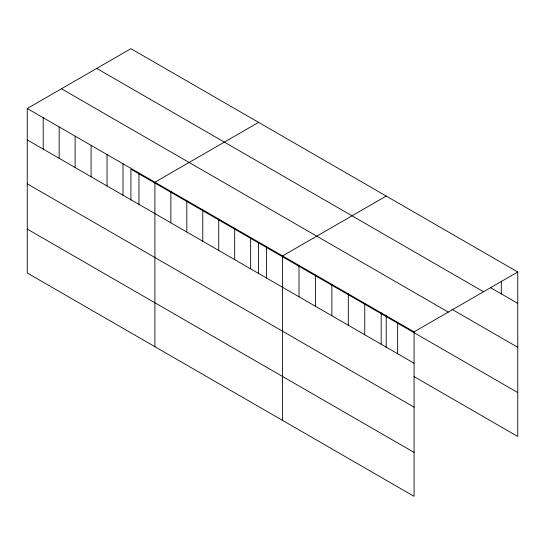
<?xml version="1.0" encoding="UTF-8"?>
<svg xmlns="http://www.w3.org/2000/svg" width="545" height="545" viewBox="0 0 545 545"><rect width="100%" height="100%" fill="white"/><g stroke="black" fill="none" stroke-linecap="round" stroke-linejoin="round"><path stroke-width="0.82" d="M27.25 108.516L414.077 331.851L414.077 496.338L27.25 273.004L27.25 108.516L130.923 48.662L517.75 271.996L517.75 436.484L414.105 376.643M258.575 122.359L154.903 182.214L154.903 346.702M386.228 196.064L282.555 255.918L282.555 420.406M414.077 331.851L517.75 271.996M490.589 287.692L517.75 303.374M96.71 68.411L483.538 291.745M451.989 309.335L517.75 347.301M61.462 88.767L448.29 312.101M517.75 392.557L130.923 169.222L130.923 200.138M27.25 139.895L414.077 363.229M27.25 183.822L414.077 407.156M27.25 229.077L414.077 452.411M501.311 281.159L501.311 293.884M397.639 322.361L397.639 353.739M386.228 314.949L386.228 347.533M381.2 312.864L381.2 344.242M364.755 303.374L364.755 334.753M348.316 293.884L348.316 325.263M331.878 284.395L331.878 315.773M315.439 274.898L315.439 306.276M298.994 265.408L298.994 296.787M266.6 246.701L266.6 278.079M258.575 242.927L258.575 273.835M250.646 237.491L250.646 268.869M234.684 228.28L234.684 259.658M218.729 219.07L218.729 250.448M202.774 209.852L202.774 241.231M186.819 200.642L186.819 232.02M170.858 191.431L170.858 222.81M138.948 173.003L138.948 204.382M122.993 163.793L122.993 195.171M107.031 154.576L107.031 185.961M91.076 145.365L91.076 176.744M75.121 136.155L75.121 167.533M59.167 126.944L59.167 158.323M43.205 117.727L43.205 149.105"/></g></svg>
